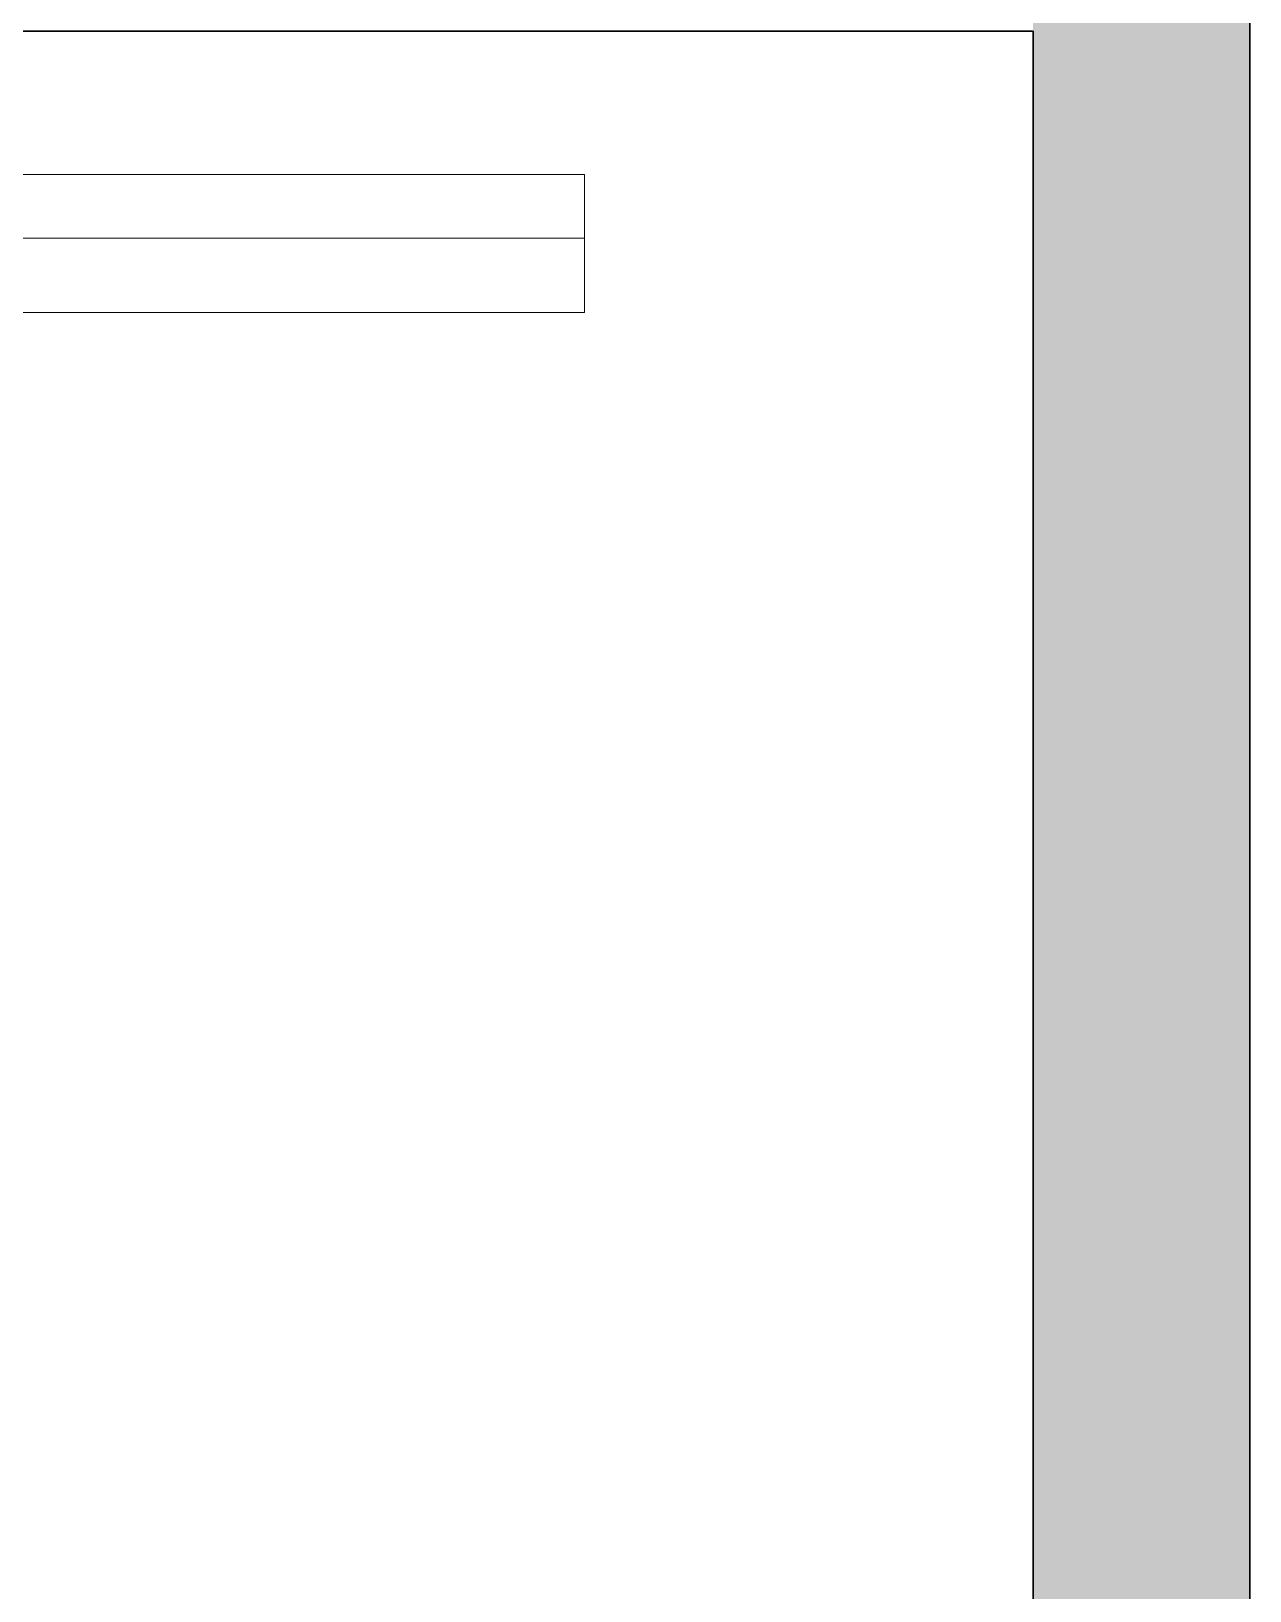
# Model space of a CAD drawing. Header units: millimetres. Extents: x 79795 to 317870, y -36033 to 97293.
# Drawn here: x 160677 to 161251, y 19821 to 20555 of the extents above; entities that cross this region are included whole.
import ezdxf

# ---------------------------------------------------------------- set-up
doc = ezdxf.new("R2010")
doc.units = ezdxf.units.MM
doc.header["$MEASUREMENT"] = 0
for name, color, linetype, lineweight in [('CSM-STL-XX-ZZ-M3-A-XXXX-00001_detached _19_04_21__rvt-1-Level 4$0$A-WALL-PATT', 7, 'CONTINUOUS', 9), ('CSM-STL-XX-ZZ-M3-A-XXXX-00001_detached _19_04_21__rvt-1-Level 4$0$I-FURN', 8, 'CONTINUOUS', 9), ('CSM-STL-XX-ZZ-M3-A-XXXX-00001_detached _19_04_21__rvt-1-Level 4$0$I-WALL', 7, 'CONTINUOUS', 9)]:
    doc.layers.add(name, color=color, linetype=linetype, lineweight=lineweight)

msp = doc.modelspace()

# ---------------------------------------------------------------- hatches: boundary and pattern name
at = {"layer": 'CSM-STL-XX-ZZ-M3-A-XXXX-00001_detached _19_04_21__rvt-1-Level 4$0$A-WALL-PATT'}
h = msp.add_hatch(color=256, dxfattribs=at)
h.paths.add_polyline_path([(161250.83, 15209.33), (161250.83, 15809.93), (161148.83, 15809.93), (161148.83, 15209.33)], flags=0)
h.paths.add_polyline_path([(161148.83, 16819.93), (161250.83, 16819.93), (161250.83, 18074.83), (161148.83, 18074.83), (161148.83, 17510.77)], flags=0)
h.paths.add_polyline_path([(161148.83, 19084.83), (161250.83, 19084.83), (161250.83, 20774.83), (161148.83, 20774.83), (161148.83, 19246.93)], flags=0)
h.paths.add_polyline_path([(161148.83, 21784.83), (161250.83, 21784.83), (161250.83, 23474.83), (161148.83, 23474.83), (161148.83, 21851.19)], flags=0)
h.paths.add_polyline_path([(161250.83, 24484.83), (161250.83, 26939.83), (161148.83, 26939.83), (161148.83, 24484.83)], flags=0)

# ---------------------------------------------------------------- linework, layer by layer
at = {"layer": 'CSM-STL-XX-ZZ-M3-A-XXXX-00001_detached _19_04_21__rvt-1-Level 4$0$I-FURN'}
for p, q in [((158537.67, 20487.76), (160937.67, 20487.76)), ((160937.67, 20487.76), (160937.67, 20457.76)), ((160937.67, 20457.76), (158537.67, 20457.76)), ((160937.67, 20457.76), (158537.67, 20457.76)), ((160937.67, 20422.76), (160937.67, 20457.76)), ((158537.67, 20422.76), (160937.67, 20422.76))]:
    msp.add_line(p, q, dxfattribs=at)
at = {"layer": 'CSM-STL-XX-ZZ-M3-A-XXXX-00001_detached _19_04_21__rvt-1-Level 4$0$I-WALL', "lineweight": 30}
for p, q in [((161250.83, 19084.83), (161250.83, 20774.83)), ((156862.83, 20555.33), (161148.83, 20555.33)), ((161148.83, 20555.33), (161148.83, 19084.83))]:
    msp.add_line(p, q, dxfattribs=at)

doc.saveas('drawing.dxf')
